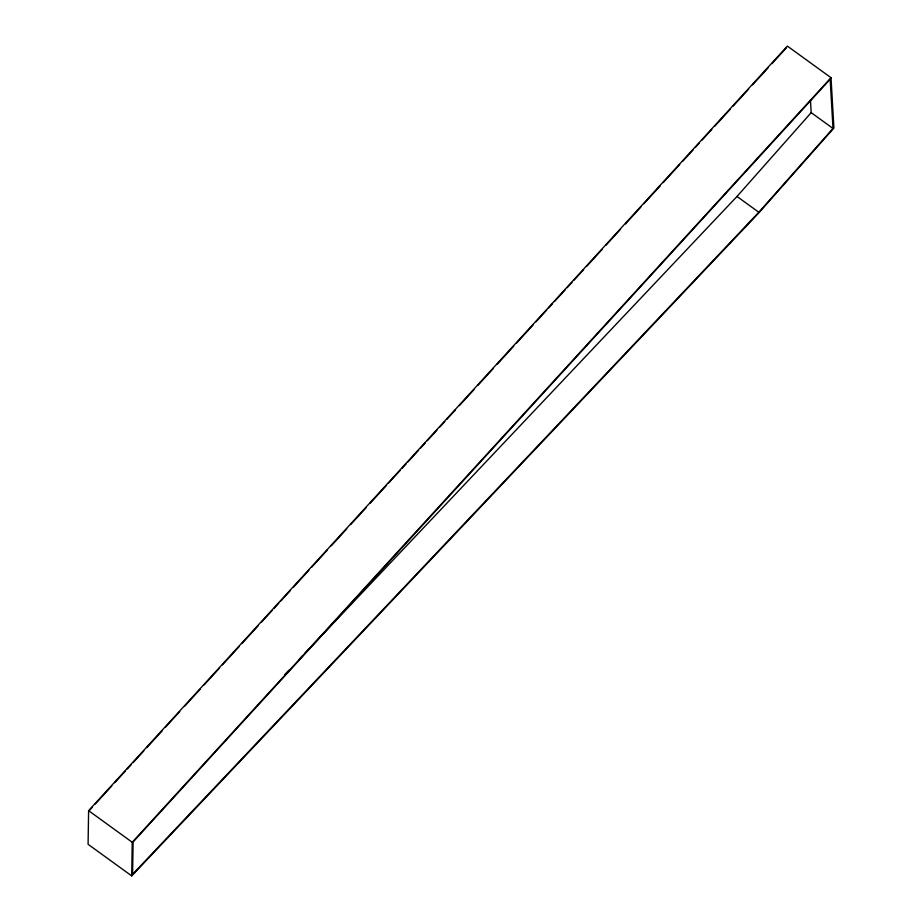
<?xml version="1.0" encoding="UTF-8"?>
<svg xmlns="http://www.w3.org/2000/svg" width="922" height="922" viewBox="0 0 922 922"><rect width="100%" height="100%" fill="white"/><g stroke="black" fill="none" stroke-linecap="round" stroke-linejoin="round"><path stroke-width="1.38" d="M88.604 810.668L88.086 844.298L131.708 875.9L758.829 212.878L833.914 128.043L831.01 77.702L787.388 46.1L88.604 810.668L132.226 842.27L131.708 875.9M304.686 653.502L737.001 196.467L811.187 112.645L810.461 100.002M758.818 212.256L833.004 128.446L830.157 79.257L133.102 841.947L132.595 874.287L758.818 212.256L737.001 196.467M89.48 810.346L92.396 807.153M95.312 803.972L111.816 785.913M114.72 782.732L125.404 771.046M127.34 768.913L131.224 764.672M133.171 762.54L143.844 750.865M146.759 747.673L162.295 730.673M165.211 727.493L179.767 711.553M184.619 706.252L200.155 689.253M204.039 685L219.574 668.012M222.49 664.82L238.994 646.76M241.898 643.579L258.402 625.519M261.318 622.327L272.002 610.641M273.938 608.52L278.79 603.207M280.737 601.086L290.442 590.46M293.357 587.279L308.893 570.28M311.797 567.099L327.333 550.1M331.217 545.847L346.753 528.859M350.637 524.606L366.172 507.607M370.056 503.354L386.56 485.306M388.496 483.174L400.148 470.427M402.096 468.307L405.968 464.054M407.916 461.934L418.6 450.247M420.536 448.127L425.388 442.814M427.335 440.693L437.04 430.067M439.955 426.874L444.807 421.573M446.744 419.441L455.491 409.887M459.375 405.634L473.931 389.706M477.815 385.454L493.351 368.454M497.235 364.213L513.738 346.153M516.654 342.961L533.158 324.901M536.062 321.72L546.746 310.034M548.682 307.913L552.566 303.661M554.514 301.54L565.186 289.854M567.134 287.722L571.986 282.42M573.933 280.288L583.638 269.673M586.553 266.481L602.078 249.482M605.961 245.24L620.529 229.301M625.381 223.988L640.917 207.001M643.833 203.808L660.336 185.748M663.241 182.568L679.745 164.508M682.66 161.315L693.344 149.641M695.28 147.508L699.164 143.267M702.08 140.075L711.784 129.449M714.7 126.268L730.236 109.269M733.14 106.088L748.676 89.088M752.559 84.836L768.095 67.848M771.979 63.595L786.535 47.656M132.226 842.27L831.01 77.702M284.898 674.42L288.863 670.236M298.751 659.783L302.704 655.6M811.187 112.645L833.004 128.446"/></g></svg>
